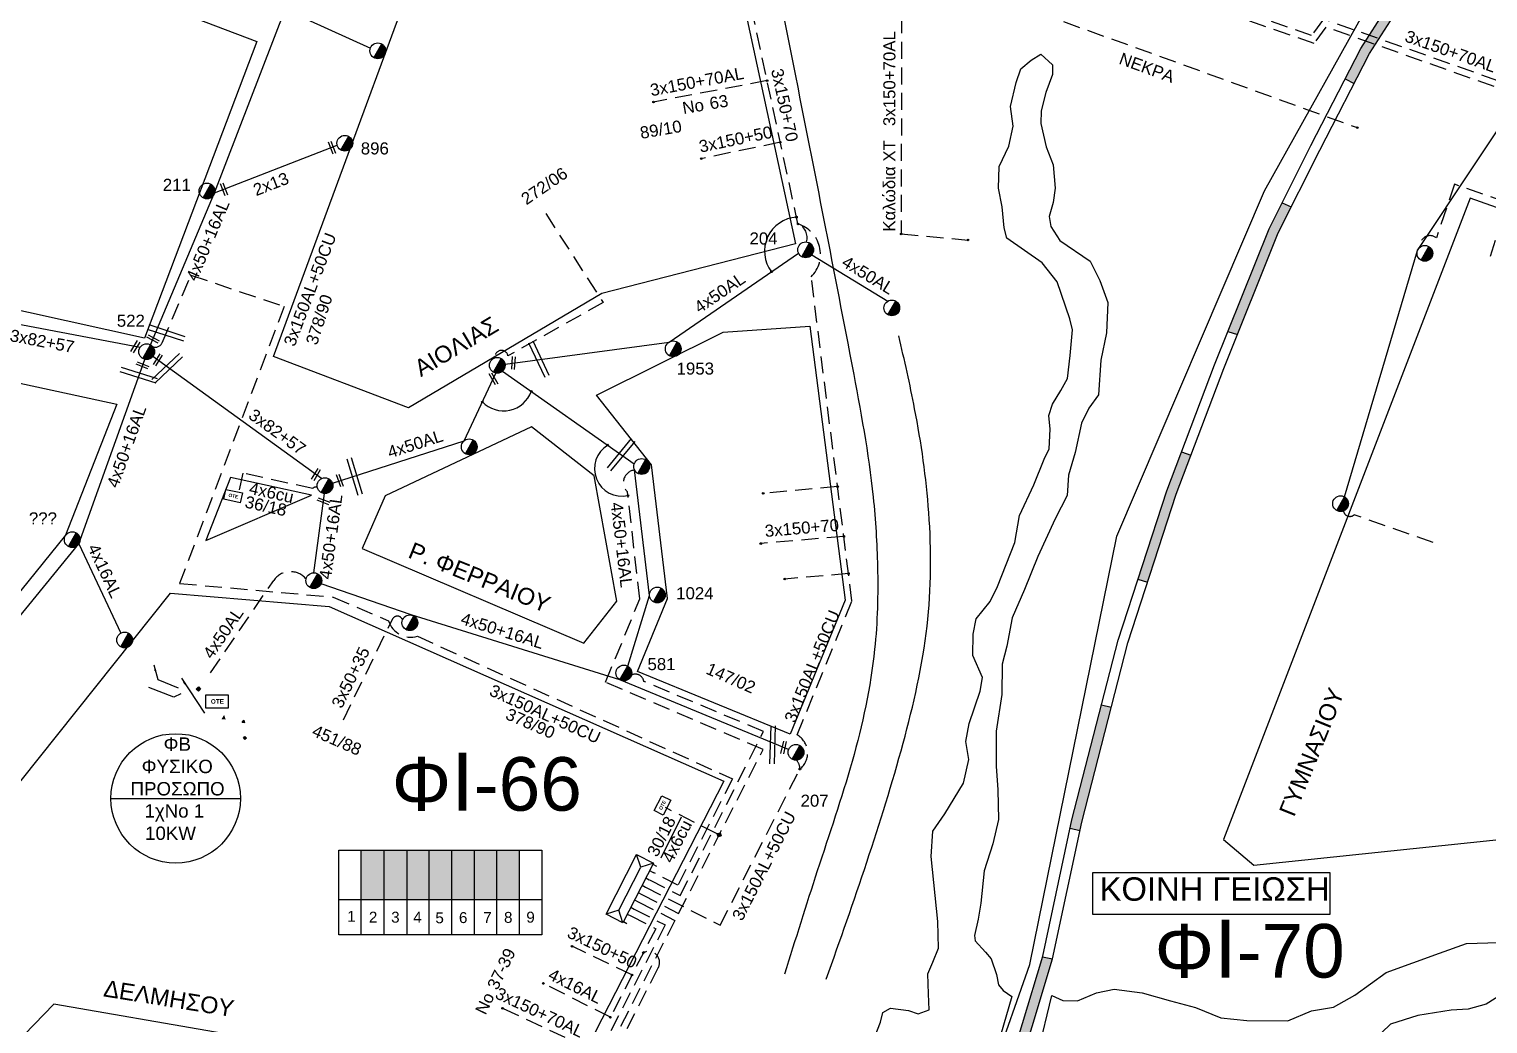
# Model space of a CAD drawing. Header units: millimetres. Extents: x 1091 to 3521, y 1177 to 2968.
# Drawn here: x 2729.1 to 2947.2, y 2260.2 to 2408.8 of the extents above; entities that cross this region are included whole.
import ezdxf
from ezdxf.enums import TextEntityAlignment as Align
from ezdxf.lldxf.tags import DXFTag

# ---------------------------------------------------------------- set-up
doc = ezdxf.new("R2010")
doc.units = ezdxf.units.MM
doc.linetypes.add('DASHED', pattern=[19.05, 12.7, -6.35])
for name, color, linetype, lineweight in [('2x13', 7, 'Continuous', 30), ('3x150+35', 7, 'DASHED', 30), ('3x150+50', 7, 'Continuous', 30), ('3x150+50 XLPE', 7, 'SYN_LINE', 30), ('3x150+70', 7, 'Continuous', 30), ('3x82+57', 7, 'DASHED', 30), ('4x16', 7, 'Continuous', 30), ('4x50+16_5', 7, 'Continuous', 30), ('Άγνωστα', 7, 'Continuous', 30), ('Γυμνά εναέρια ΧΤ (3Φ)   4x16AL', 7, 'Continuous', 30), ('Γυμνά εναέρια ΧΤ (3Φ) 4x50AL', 7, 'Continuous', 30), ('Γυμνά εναέρια ΧΤ και ΦΟΠ (3Φ)   4x50+16AL', 7, 'Continuous', 30), ('Καλωδια Χ.Τ. 3x50+35', 7, 'Continuous', 30), ('Καλώδια ΧΤ   3x150+50CU', 7, 'DASHED', 30), ('Καλώδια ΧΤ   3x150+70AL', 7, 'DASHED', 30), ('Καλώδια ΧΤ   3x150AL+50CU', 7, 'DASHED', 30), ('Συνεστραμμένα ΧΤ   3x70+54.6+25 AL', 7, 'SYN_LINE', 30), ('Υπόγεια Καλώδια Δικτύου ΧΤ   .10', 7, 'DASHED', 30), ('Υπόγεια καλώδια Παροχών ΧΤ   4x16AL', 7, 'DASHED', 30), ('Υπόγεια καλώδια Παροχών ΧΤ   4x50AL', 7, 'DASHED', 30), ('Υπόγεια καλώδια Παροχών ΧΤ   4x6', 7, 'DASHED', 30)]:
    doc.layers.add(name, color=color, linetype=linetype, lineweight=lineweight)
for name, color, linetype in [('Pillar OTE', 7, 'Continuous'), ('TEXT ΚΑΛΩΔΙΩΝ', 7, 'Continuous'), ('ΑΓΝΩΣΤΟ ΥΠΟΓΕΙΟ ΚΑΛΩΔΙΟ', 7, 'DASHED'), ('Επιγραφές - Σχήματα', 7, 'Continuous'), ('Μηχανική τομή', 7, 'Continuous'), ('Στύλος ΦΜ', 7, 'Continuous'), ('Στύλος ΦΜ @ 1', 7, 'Continuous'), ('Συνδέσεις', 7, 'Continuous'), ('Τομή', 7, 'Continuous'), ('Υποσταθμός πόλεως', 7, 'Continuous'), ('Υπόβαθρο ΔΕΗ', 7, 'Continuous'), ('ΦΥΣΙΚΟ ΑΕΡΙΟ', 7, 'NATURAL_GAS_SUPPLY')]:
    doc.layers.add(name, color=color, linetype=linetype)
doc.styles.add('arial', font='arial.ttf')
doc.styles.get("Standard").update_dxf_attribs({"font": 'arial.ttf', "height": 1.8})
tags = doc.linetypes.add('NATURAL_GAS_SUPPLY', pattern='A,12.7,-5.08,["ΦΑ",Standard,S=2.54,R=0,X=-2.54,Y=-1.27],-5.08', length=22.86).pattern_tags.tags
tags[6] = DXFTag(74, 10)
doc.linetypes.add('PRANES_1r', pattern='A,0.5,[137,SPECLINE.shx,S=1,R=180,X=0,Y=0],0.5', length=1)
doc.linetypes.add('SYN_LINE', pattern='A,0.5,-0.0001,["/\\/\\/\\/",Standard,S=0.1,R=0,X=0,Y=-0.05],-0.25', length=0.7501)
doc.dimstyles.new('ISO-25', dxfattribs={"dimtxt": 2.5, "dimasz": 2.5, "dimexe": 1.25, "dimexo": 0.625, "dimtad": 1, "dimtxsty": 'Standard', "dimcen": 2.5, "dimadec": 0, "dimazin": 0, "dimtfac": 1, "dimtmove": 0, "dimatfit": 3, "dimfxl": 1, "dimarcsym": 0})

# ---------------------------------------------------------------- blocks, each defined once
blk = doc.blocks.new('ΥΠΑΡΧΩΝ ΤΣΙΜΕΝΤΕΝΙΟΣ ΣΤΥΛΟΣ')
at = {"layer": 'Στύλος ΦΜ'}
blk.add_hatch(color=7, dxfattribs=at).paths.add_polyline_path([(-1.29, -2.28, 0.574793), (2.62, 0, 0.268822), (1.3, 2.27)])
at = {"layer": 'Στύλος ΦΜ', "color": 7}
blk.add_line((-1.29, -2.28), (1.3, 2.27), dxfattribs=at)
blk.add_circle((0, 0), 2.62, dxfattribs=at)
at = {"layer": 'Στύλος ΦΜ', "flags": 4}
for tag, p in [('ΑΡΙΘΜΟΣ', (-4.68, 8.05)), ('ΤΥΠΟΣ', (-4.91, 3.03))]:
    blk.add_attdef(tag, p, '', height=4, dxfattribs=at)
blk = doc.blocks.new('ΥΠΟΣΤΑΘΜΟΣ ΠΟΛΕΩΣ 9 ΑΝΑΧΩΡΗΣΕΩΝ')
at = {"layer": 'Υποσταθμός πόλεως', "ltscale": 40}
for p, q in [((-9.63, -2.82), (-9.63, -4)), ((-7.12, -2.82), (-7.12, -4)), ((-4.84, -2.82), (-4.84, -4)), ((-2.36, -2.82), (-2.36, -4)), ((0.09, -2.82), (0.09, -4)), ((2.55, -2.82), (2.55, -4)), ((5.02, -2.82), (5.02, -4)), ((7.48, -2.82), (7.48, -4)), ((9.61, -2.82), (9.61, -4))]:
    blk.add_line(p, q, dxfattribs=at)
blk.add_lwpolyline([(-10.02, 2.82), (10.02, 2.82), (10.02, -2.82), (-10.02, -2.82)], close=True, dxfattribs=at)
for points in [[(-7.21, 0), (-10.02, 2.82)], [(-10.02, -2.82), (-7.21, 0)], [(-7.21, 0), (7.21, 0)], [(7.21, 0), (10.02, 2.82)], [(10.02, -2.82), (7.21, 0)]]:
    blk.add_lwpolyline(points, dxfattribs=at)
at = {"layer": 'Υποσταθμός πόλεως', "linetype": 'SYN_LINE', "ltscale": 40, "flags": 1}
for tag, p in [('ΜΕΤΑΣΧΗΜΑΤΙΣΜΟΣ', (10.79, 1.71)), ('ΙΣΧΥΣ', (10.77, -1.08)), ('ΑΡΙΘΜΟΣ', (10.89, -3.8))]:
    blk.add_attdef(tag, p, '', height=1.8, dxfattribs=at)
blk = doc.blocks.new('_ΣΥΝΔΕΣΗ')
at = {"layer": 'Συνδέσεις', "linetype": 'SYN_LINE', "ltscale": 40}
blk.add_hatch(color=256, dxfattribs=at).paths.add_polyline_path([(0.5, -0.01, 1), (-0.5, -0.01, 1)])
at = {"layer": 'Συνδέσεις'}
blk.add_circle((0, -0.01), 0.5, dxfattribs=at)
blk = doc.blocks.new('ΜΗΧΑΝΙΚΗ ΤΟΜΗ')
at = {"layer": 'Μηχανική τομή', "ltscale": 40}
for p, q in [((-3.79, 1.21), (3.79, 1.21)), ((3.79, -0.34), (-3.79, -0.34))]:
    blk.add_line(p, q, dxfattribs=at)
blk = doc.blocks.new('ΤΟΜΗ')
at = {"layer": 'Τομή', "ltscale": 40}
for p, q in [((11.33, -0.65), (-11.4, -0.65)), ((11.33, -3.42), (-11.4, -3.42))]:
    blk.add_line(p, q, dxfattribs=at)
blk = doc.blocks.new('TSONTA XT1')
at = {"ltscale": 40}
h = blk.add_hatch(color=256, dxfattribs=at)
h.dxf.hatch_style = 1
h.paths.add_polyline_path([(595.96, 2487.66), (597.07, 2488.77), (595.96, 2489.87), (594.85, 2488.77)])
blk.add_lwpolyline([(594.85, 2488.77), (595.96, 2489.87), (597.07, 2488.77), (595.96, 2487.66)], close=True, dxfattribs=at)
blk = doc.blocks.new('PILLAR ΟΤΕ')
at = {"layer": 'Pillar OTE', "ltscale": 40}
blk.add_lwpolyline([(-3.31, 2.02), (3.39, 2.02), (3.39, -1.99), (-3.31, -1.99)], close=True, dxfattribs=at)
at = {"layer": 'Pillar OTE', "insert": (-1.81, 0.71), "char_height": 1.3575, "width": 109.961, "attachment_point": 1}
blk.add_mtext('{\\fArial|b1|i0|c161|p34;OTE}', dxfattribs=at)

msp = doc.modelspace()

# ---------------------------------------------------------------- hatches: boundary and pattern name
at = {"layer": 'Pillar OTE', "ltscale": 40}
h = msp.add_hatch(color=256, dxfattribs=at)
h.dxf.hatch_style = 1
h.paths.add_polyline_path([(2758.53, 2305.67), (2758.28, 2306.37), (2757.9, 2305.73)])
h = msp.add_hatch(color=256, dxfattribs=at)
h.dxf.hatch_style = 1
h.paths.add_polyline_path([(2761.34, 2305.19), (2761.21, 2305.59), (2760.99, 2305.23)])
at = {"layer": 'Καλώδια ΧΤ   3x150AL+50CU', "linetype": 'DASHED', "lineweight": -3, "ltscale": 0.2}
h = msp.add_hatch(color=5, dxfattribs=at)
h.dxf.hatch_style = 1
h.paths.add_polyline_path([(2782.2, 2286.17), (2778.76, 2286.17), (2778.76, 2278.81), (2782.2, 2278.8)])
h = msp.add_hatch(color=6, dxfattribs=at)
h.dxf.hatch_style = 1
h.paths.add_polyline_path([(2782.2, 2278.8), (2785.64, 2278.8), (2785.64, 2286.17), (2782.2, 2286.17)])
h = msp.add_hatch(color=151, dxfattribs=at)
h.dxf.hatch_style = 1
h.paths.add_polyline_path([(2788.94, 2286.17), (2785.64, 2286.17), (2785.64, 2278.8), (2788.94, 2278.8)])
h = msp.add_hatch(color=27, dxfattribs=at)
h.dxf.hatch_style = 1
h.paths.add_polyline_path([(2788.94, 2278.8), (2792.33, 2278.79), (2792.33, 2286.17), (2788.94, 2286.17)])
h = msp.add_hatch(color=133, dxfattribs=at)
h.dxf.hatch_style = 1
h.paths.add_polyline_path([(2792.33, 2278.79), (2795.72, 2278.79), (2795.72, 2286.17), (2792.33, 2286.17)])
h = msp.add_hatch(color=1, dxfattribs=at)
h.dxf.hatch_style = 1
h.paths.add_polyline_path([(2799.06, 2278.79), (2799.06, 2286.17), (2795.72, 2286.17), (2795.72, 2278.79)])
h = msp.add_hatch(color=30, dxfattribs=at)
h.dxf.hatch_style = 1
h.paths.add_polyline_path([(2802.45, 2286.17), (2799.06, 2286.17), (2799.06, 2278.79), (2802.45, 2278.78)])
at = {"layer": 'Υπόβαθρο ΔΕΗ', "linetype": 'Continuous', "lineweight": -3, "ltscale": 0.1}
h = msp.add_hatch(color=256, dxfattribs=at)
h.dxf.hatch_style = 1
h.paths.add_polyline_path([(2890.88, 2307.54), (2889.41, 2307.87), (2885, 2290.67), (2884.74, 2289.44), (2886.2, 2289.08), (2886.46, 2290.32)])
h.paths.add_polyline_path([(2900.59, 2339.36), (2902.77, 2345.14), (2901.36, 2345.65), (2899.17, 2339.86), (2894.85, 2326.62), (2896.28, 2326.18)])
h.paths.add_polyline_path([(2915.82, 2378.37), (2917.78, 2382.26), (2916.41, 2382.87), (2914.45, 2378.99), (2908.3, 2363.66), (2909.72, 2363.17)])
h.paths.add_polyline_path([(2937.11, 2417.07), (2937.18, 2417.16), (2935.97, 2418.04), (2935.87, 2417.91), (2928.16, 2405.91), (2925.83, 2401.39), (2927.16, 2400.7), (2929.46, 2405.16)])
h.paths.add_polyline_path([(2962.95, 2445.93), (2964.2, 2447.06), (2963.15, 2448.13), (2961.91, 2447.01), (2948.73, 2433.82), (2949.82, 2432.79)])
h.paths.add_polyline_path([(2991.49, 2469.37), (2995.49, 2472.13), (2994.58, 2473.32), (2990.62, 2470.59), (2978.18, 2461.49), (2978.95, 2460.2)])
h.paths.add_polyline_path([(3032.13, 2490.46), (3031.59, 2491.85), (3015.25, 2484.77), (3012.41, 2483.29), (3013.16, 2481.99), (3015.9, 2483.41)])
h.paths.add_polyline_path([(3070.52, 2503.64), (3070.01, 2505.05), (3052.02, 2499.19), (3051.09, 2498.87), (3051.63, 2497.47), (3052.49, 2497.76)])
h = msp.add_hatch(color=256, dxfattribs=at)
h.dxf.hatch_style = 1
h.paths.add_polyline_path([(2816.8, 2124.62), (2815.51, 2125.39), (2804.74, 2107.63), (2804.67, 2107.51), (2805.9, 2106.66), (2806.02, 2106.84)])
h.paths.add_polyline_path([(2835.28, 2159.24), (2833.84, 2159.71), (2825.06, 2142.06), (2825.02, 2141.98), (2826.38, 2141.35), (2826.39, 2141.36)])
h.paths.add_polyline_path([(2852.69, 2194.4), (2853.12, 2195.26), (2851.75, 2195.89), (2851.35, 2195.06), (2842.85, 2178.01), (2842.68, 2177.66), (2844.04, 2177.03), (2844.2, 2177.35)])
h.paths.add_polyline_path([(2869.07, 2232.06), (2867.6, 2232.4), (2863.02, 2219.92), (2860.21, 2213.37), (2861.55, 2212.69), (2864.41, 2219.36)])
h.paths.add_polyline_path([(2882.1, 2269.93), (2882.1, 2269.93), (2880.62, 2270.23), (2874.6, 2250.23), (2876.03, 2249.78)])

# ---------------------------------------------------------------- linework, layer by layer
at = {"lineweight": -3, "ltscale": 0.2}
msp.add_line((2741.38, 2293.89), (2760.71, 2293.89), dxfattribs=at)
msp.add_circle((2751.04, 2293.89), 9.67, dxfattribs=at)
at = {"layer": '2x13', "color": 30, "lineweight": -3, "ltscale": 0.1}
msp.add_lwpolyline([(2756.87, 2384.34), (2775.19, 2391.45)], dxfattribs=at)
at = {"layer": '3x150+35', "color": 206, "lineweight": -3, "ltscale": 0.2}
msp.add_lwpolyline([(2947.57, 2374.87), (2950.02, 2382.89), (2942.17, 2385.65), (2939.47, 2377.62, 0.683676), (2937.06, 2376.28, -8.636527)], format="xyb", dxfattribs=at)
at = {"layer": '3x150+50', "color": 27, "linetype": 'DASHED', "lineweight": -3, "ltscale": 0.2}
msp.add_lwpolyline([(2841.42, 2391.91), (2829.6, 2389.45)], dxfattribs=at)
at = {"layer": '3x150+50', "color": 5, "linetype": 'DASHED', "lineweight": -3, "ltscale": 0.2}
msp.add_lwpolyline([(2806.36, 2381.25), (2814.93, 2367.96), (2800.71, 2360, 0.978285), (2798.77, 2359.7, -7.723169)], format="xyb", dxfattribs=at)
at = {"layer": '3x150+50', "color": 6, "linetype": 'DASHED', "lineweight": -3, "ltscale": 0.2}
msp.add_lwpolyline([(2819.24, 2267.51), (2810.28, 2271.81)], dxfattribs=at)
at = {"layer": '3x150+50 XLPE', "color": 5, "linetype": 'DASHED', "lineweight": -3, "ltscale": 0.2}
msp.add_lwpolyline([(2820.71, 2279.55), (2826.22, 2276.72), (2838.85, 2301.19), (2815.29, 2311.23), (2820.42, 2323.7), (2818.57, 2339.67, -0.640263), (2819.63, 2342.95)], format="xyb", dxfattribs=at)
at = {"layer": '3x150+70', "color": 27, "linetype": 'DASHED', "lineweight": -3, "ltscale": 0.2}
for points in [[(2844.05, 2379.7), (2835.51, 2419.34)], [(2850.9, 2333.02), (2838.5, 2331.97)]]:
    msp.add_lwpolyline(points, dxfattribs=at)
at = {"layer": '3x150+70', "color": 206, "linetype": 'DASHED', "lineweight": -3, "ltscale": 0.2}
msp.add_lwpolyline([(2939.01, 2332.1), (2927.2, 2336.26, -0.572217), (2925.58, 2336.81, -6.288294)], format="xyb", dxfattribs=at)
at = {"layer": '3x150+70', "color": 27, "linetype": 'DASHED', "lineweight": -3, "ltscale": 0.2}
msp.add_arc((2843.21, 2377.66), 2.21, 342.9571, 67.6023, dxfattribs=at)
at = {"layer": '3x82+57', "color": 27, "linetype": 'Continuous', "lineweight": -3, "ltscale": 0.2}
msp.add_lwpolyline([(2745.72, 2361.26), (2714.21, 2367.22), (2693.81, 2371.63), (2676.52, 2376.4)], dxfattribs=at)
at = {"layer": '3x82+57', "color": 133, "linetype": 'Continuous', "lineweight": -3, "ltscale": 0.2}
msp.add_lwpolyline([(2772.85, 2341.67), (2747.63, 2359.88)], dxfattribs=at)
at = {"layer": '4x16', "color": 133, "linetype": 'DASHED', "lineweight": -3, "ltscale": 0.2}
msp.add_lwpolyline([(2859.48, 2378.21), (2869.47, 2377.3)], dxfattribs=at)
at = {"layer": '4x50+16_5', "color": 30, "lineweight": -3, "ltscale": 0.1}
msp.add_lwpolyline([(2667.74, 2447.07), (2683.35, 2443.39), (2706.97, 2434.4), (2724.15, 2427.63), (2742.91, 2419.67), (2767.43, 2411.75), (2780.14, 2405.95)], dxfattribs=at)
at = {"layer": 'Pillar OTE', "ltscale": 40}
msp.add_lwpolyline([(2760.99, 2305.23), (2761.21, 2305.59), (2761.34, 2305.19), (2760.99, 2305.23)], dxfattribs=at)
at = {"layer": 'Pillar OTE', "lineweight": -3, "ltscale": 40}
for points in [[(2775.44, 2273.53), (2775.44, 2286.17), (2805.77, 2286.17), (2805.77, 2273.5), (2775.44, 2273.53)], [(2778.76, 2273.53), (2778.76, 2286.17)], [(2782.2, 2273.52), (2782.2, 2286.17)], [(2785.64, 2273.52), (2785.64, 2286.17)], [(2788.94, 2273.52), (2788.94, 2286.17)], [(2792.33, 2273.51), (2792.33, 2286.17)], [(2795.72, 2273.51), (2795.72, 2286.17)], [(2799.06, 2273.51), (2799.06, 2286.17)], [(2802.45, 2273.5), (2802.45, 2286.17)], [(2775.44, 2278.81), (2805.77, 2278.78)]]:
    msp.add_lwpolyline(points, dxfattribs=at)
at = {"layer": 'ΑΓΝΩΣΤΟ ΥΠΟΓΕΙΟ ΚΑΛΩΔΙΟ', "color": 27, "lineweight": -3, "ltscale": 0.2}
for points in [[(2849.97, 2340.48), (2838.86, 2339.45)], [(2851.6, 2327.48), (2842.06, 2326.66)]]:
    msp.add_lwpolyline(points, dxfattribs=at)
at = {"layer": 'ΑΓΝΩΣΤΟ ΥΠΟΓΕΙΟ ΚΑΛΩΔΙΟ', "color": 133, "lineweight": -3, "ltscale": 0.2}
msp.add_lwpolyline([(2821.84, 2281.74), (2826.45, 2279.37), (2838.9, 2303.89), (2821.01, 2311.37, 0.523401), (2819.16, 2312.3)], format="xyb", dxfattribs=at)
at = {"layer": 'ΑΓΝΩΣΤΟ ΥΠΟΓΕΙΟ ΚΑΛΩΔΙΟ', "color": 6, "lineweight": -3, "ltscale": 0.2}
for points in [[(2819.07, 2276.34), (2822.79, 2274.43), (2816.01, 2261.21)], [(2823.12, 2268.51), (2814.58, 2251.86)]]:
    msp.add_lwpolyline(points, dxfattribs=at)
msp.add_lwpolyline([(2820.94, 2270.83, -0.77404), (2823.12, 2268.51, -27.312035)], format="xyb", dxfattribs=at)
at = {"layer": 'Γυμνά εναέρια ΧΤ (3Φ)   4x16AL', "color": 5, "lineweight": -3, "ltscale": 0.1}
msp.add_lwpolyline([(2736.59, 2331.91), (2742.83, 2318.56)], dxfattribs=at)
at = {"layer": 'Γυμνά εναέρια ΧΤ (3Φ) 4x50AL', "color": 27, "lineweight": -3, "ltscale": 0.1}
for points in [[(2800.27, 2358.74), (2824.79, 2362.05), (2844.14, 2375.34)], [(2846.13, 2375.1), (2857.46, 2368.17)]]:
    msp.add_lwpolyline(points, dxfattribs=at)
at = {"layer": 'Γυμνά εναέρια ΧΤ (3Φ) 4x50AL', "color": 5, "lineweight": -3, "ltscale": 0.1}
for points in [[(2774.49, 2340.96), (2794.17, 2347.32), (2798.9, 2357.42)], [(2799.91, 2357.72), (2819.58, 2343.88)]]:
    msp.add_lwpolyline(points, dxfattribs=at)
at = {"layer": 'Γυμνά εναέρια ΧΤ και ΦΟΠ (3Φ)   4x50+16AL', "color": 30, "lineweight": -3, "ltscale": 0.1}
msp.add_lwpolyline([(2747.29, 2361.64), (2756.87, 2384.34), (2767.43, 2411.75)], dxfattribs=at)
at = {"layer": 'Γυμνά εναέρια ΧΤ και ΦΟΠ (3Φ)   4x50+16AL', "color": 5, "lineweight": -3, "ltscale": 0.1}
msp.add_lwpolyline([(2710.08, 2300.29), (2721.14, 2313.05), (2736.59, 2331.91), (2746.42, 2359.47)], dxfattribs=at)
at = {"layer": 'Γυμνά εναέρια ΧΤ και ΦΟΠ (3Φ)   4x50+16AL', "color": 133, "lineweight": -3, "ltscale": 0.1}
for points in [[(2818.61, 2313.65), (2821.86, 2324.21), (2819.63, 2342.95)], [(2771.68, 2327.59), (2773.3, 2339.43)], [(2842.66, 2301.2), (2817.45, 2311.6), (2786.23, 2321.29), (2772.78, 2325.95)]]:
    msp.add_lwpolyline(points, dxfattribs=at)
at = {"layer": 'Επιγραφές - Σχήματα', "color": 173, "lineweight": -3}
msp.add_lwpolyline([(2888.06, 2276.6), (2923.57, 2276.6), (2923.57, 2282.78), (2888.06, 2282.78)], close=True, dxfattribs=at)
at = {"layer": 'Καλωδια Χ.Τ. 3x50+35', "color": 133, "linetype": 'DASHED', "lineweight": -3, "ltscale": 0.2}
msp.add_lwpolyline([(2776.11, 2305.62), (2783.44, 2320.66, -0.610394), (2784.89, 2320.69, -0.925896)], format="xyb", dxfattribs=at)
at = {"layer": 'Καλώδια ΧΤ   3x150+50CU', "color": 1, "lineweight": -3, "ltscale": 0.2}
msp.add_lwpolyline([(2820.15, 2278.46), (2825.66, 2275.64), (2805.83, 2237), (2809.2, 2235.61), (2801.13, 2219.52), (2777.46, 2209.09, -0.880215), (2776.35, 2207.44)], format="xyb", dxfattribs=at)
at = {"layer": 'Καλώδια ΧΤ   3x150+70AL', "color": 133, "lineweight": -3, "ltscale": 0.2}
for points in [[(2956.72, 2399.73, -0.402843), (2952.24, 2399.83), (2922.59, 2410.31), (2920.82, 2407.86), (2899.99, 2415.06, 0.727101), (2894.61, 2416.92), (2858.61, 2429.4)], [(2954.45, 2398.88, -0.504318), (2951.7, 2398.96), (2922.96, 2409.12), (2921.19, 2406.68), (2899.75, 2414.09, -0.532849), (2894.19, 2416.01), (2860.53, 2427.59)]]:
    msp.add_lwpolyline(points, format="xyb", dxfattribs=at)
msp.add_lwpolyline([(2860.53, 2427.59), (2859.54, 2422.15), (2859.48, 2378.21)], dxfattribs=at)
at = {"layer": 'Καλώδια ΧΤ   3x150+70AL', "color": 27, "lineweight": -3, "ltscale": 0.2}
msp.add_lwpolyline([(2839.44, 2401.11), (2822.46, 2397.91)], dxfattribs=at)
at = {"layer": 'Καλώδια ΧΤ   3x150+70AL', "color": 6, "lineweight": -3, "ltscale": 0.2}
msp.add_lwpolyline([(2816.15, 2254.92), (2799.9, 2262.54)], dxfattribs=at)
at = {"layer": 'Καλώδια ΧΤ   3x150AL+50CU', "color": 27, "lineweight": -3, "ltscale": 0.2}
msp.add_lwpolyline([(2821.27, 2280.64), (2832.41, 2274.93), (2844.33, 2298.27, 0.534908), (2843.91, 2303.37), (2852.11, 2323.38), (2846.03, 2371.81, 0.567045), (2844.05, 2379.7)], format="xyb", dxfattribs=at)
at = {"layer": 'Καλώδια ΧΤ   3x150AL+50CU', "color": 30, "lineweight": -3, "ltscale": 0.2}
msp.add_lwpolyline([(2747.62, 2361.36, 0.397846), (2749.03, 2361.97), (2753.32, 2372.05), (2767.26, 2367.38), (2751.64, 2326), (2774.6, 2323.96), (2782.86, 2320.4, 0.404885), (2787.17, 2318.12), (2834.27, 2296.81), (2826.12, 2280.92), (2822.4, 2282.84)], format="xyb", dxfattribs=at)
at = {"layer": 'Καλώδια ΧΤ   3x150AL+50CU', "color": 151, "lineweight": -3, "ltscale": 0.2}
msp.add_lwpolyline([(2819.59, 2277.35), (2824.2, 2274.99), (2804.9, 2237.38), (2778.25, 2248.32), (2772.42, 2249.3)], dxfattribs=at)
at = {"layer": 'Καλώδια ΧΤ   3x150AL+50CU', "color": 27, "lineweight": -3, "ltscale": 0.2}
msp.add_arc((2842.74, 2298.41), 1.59, 354.848, 48.2572, dxfattribs=at)
at = {"layer": 'Συνεστραμμένα ΧΤ   3x70+54.6+25 AL', "color": 206, "lineweight": -3, "ltscale": 15}
msp.add_lwpolyline([(2925.73, 2338.93), (2936.64, 2375.72), (2953.57, 2401.19)], dxfattribs=at)
at = {"layer": 'Υπόβαθρο ΔΕΗ', "lineweight": -3, "ltscale": 0.1}
for points in [[(2653.57, 2383.15), (2673.77, 2440.87), (2763.16, 2406.95), (2746.38, 2362.63)], [(2692.45, 2300.57), (2722.5, 2345.71), (2725.45, 2356.44), (2742.25, 2352.77), (2734.56, 2333.21), (2708.04, 2300.4)], [(2755.56, 2332.44), (2771.33, 2339.19), (2759.25, 2341.84)]]:
    msp.add_lwpolyline(points, close=True, dxfattribs=at)
for points in [[(2785.83, 2352.25), (2765.68, 2359.91), (2795.69, 2441.3), (2832.62, 2428), (2843.67, 2376.72), (2814.72, 2369.31), (2785.83, 2352.25)], [(3011.28, 2359.91), (2944.5, 2383.55), (2907.66, 2287.73), (2912.18, 2283.93)], [(2842.9, 2303.51), (2820.07, 2312.83), (2824.54, 2323.76), (2822.16, 2343.7), (2813.93, 2354.15), (2832.87, 2363.52), (2845.83, 2364.45), (2851.09, 2323.52), (2842.9, 2303.51)], [(2912.18, 2283.93), (2988.87, 2291.95), (3011.28, 2359.91)], [(2812.07, 2317.07), (2816.97, 2323.35), (2813.59, 2342.07), (2804.21, 2349.41), (2782.37, 2339.09), (2778.93, 2331.23), (2812.07, 2317.07)], [(2806.65, 2245.16), (2781.15, 2254.79), (2732.83, 2263.16), (2709.19, 2238.76), (2694.21, 2254.33), (2750.26, 2324.55), (2773.98, 2322.54), (2832.98, 2296.48), (2806.65, 2245.16)]]:
    msp.add_lwpolyline(points, dxfattribs=at)
at = {"layer": 'Υπόβαθρο ΔΕΗ', "linetype": 'Continuous', "lineweight": -3, "ltscale": 0.1}
for points in [[(2874.59, 2250.21), (2880.64, 2270.3), (2885, 2290.67), (2891.89, 2317.54), (2899.17, 2339.86), (2906.29, 2358.65), (2914.45, 2378.99), (2920.71, 2391.42), (2928.16, 2405.91), (2935.87, 2417.91), (2942.16, 2426.61), (2948.53, 2433.62)], [(2876.01, 2249.72), (2882.1, 2269.93), (2886.46, 2290.32), (2893.33, 2317.12), (2900.59, 2339.36), (2907.68, 2358.11), (2915.82, 2378.37), (2922.04, 2390.74), (2929.46, 2405.16), (2937.11, 2417.07), (2943.33, 2425.66), (2949.62, 2432.59)], [(2925.83, 2401.39), (2927.16, 2400.7)], [(2916.41, 2382.87), (2917.78, 2382.26)], [(2908.3, 2363.66), (2909.72, 2363.17)], [(2901.36, 2345.65), (2902.77, 2345.14)], [(2894.85, 2326.62), (2896.28, 2326.18)], [(2889.41, 2307.87), (2890.88, 2307.54)], [(2884.74, 2289.44), (2886.2, 2289.08)], [(2880.62, 2270.23), (2882.1, 2269.93)]]:
    msp.add_lwpolyline(points, dxfattribs=at)
at = {"layer": 'Υπόβαθρο ΔΕΗ', "linetype": 'PRANES_1r', "lineweight": -3, "ltscale": 0.5}
for points in [[(2855.47, 2258.19), (2856.4, 2260.47), (2856.72, 2261.92), (2857.86, 2262.54), (2860.55, 2262.23), (2862.01, 2261.71), (2863.67, 2262.33), (2863.56, 2264.72), (2863.47, 2267.66), (2864.2, 2269.41), (2865.07, 2271.52), (2864.93, 2275.52), (2863.98, 2285.19), (2864.2, 2289.02), (2866.02, 2291.57), (2868.79, 2296.15), (2869.59, 2299.71), (2869.15, 2302.4), (2869.66, 2305.09), (2871.26, 2309.89), (2871.63, 2311.93), (2870.17, 2315.23), (2870.24, 2318.43), (2870.68, 2320.69), (2872.79, 2323.31), (2873.88, 2325.56), (2876.44, 2332.13), (2877.17, 2336.16), (2879.28, 2340.74), (2880.84, 2344.58), (2881.57, 2346.13), (2881.75, 2349.06), (2881.54, 2351.11), (2882.1, 2352.79), (2883.34, 2354.82), (2884.35, 2356.61), (2884.75, 2360.04), (2885.09, 2363.89), (2884.7, 2365.51), (2882.79, 2371.07), (2880.54, 2373.88), (2875.26, 2377.59), (2874.86, 2379.1), (2874.57, 2382.28), (2874.01, 2385.03), (2874.12, 2388.29), (2875.58, 2391.32), (2876.2, 2394.3), (2875.81, 2397.27), (2876.65, 2400.84), (2877.38, 2402.86), (2878.9, 2404.16), (2880.35, 2405.07), (2882.08, 2403.49), (2882.08, 2402.02), (2881.08, 2399.34), (2880.4, 2396.61), (2880.35, 2394.72), (2881.14, 2391.2), (2882.19, 2388.52), (2882.51, 2385.03), (2882.19, 2382.93), (2881.61, 2380.82), (2881.82, 2379.3), (2883.19, 2377.25), (2887.71, 2374.16), (2889.16, 2371.25), (2890.35, 2367.95), (2890.16, 2363.45), (2889.3, 2359.36), (2888.97, 2354.17), (2887.51, 2352.19), (2886.45, 2349.94), (2885.46, 2345.58), (2884.46, 2342.17), (2884.27, 2339.13), (2882.48, 2335.63), (2879.9, 2330.01), (2877.91, 2325.12), (2876.05, 2320.86), (2875.26, 2316.63), (2874.59, 2313.92), (2874.51, 2309.39), (2873.68, 2303.95), (2873.68, 2298.72), (2873.93, 2295.17), (2874.01, 2290.73), (2873.18, 2287.1), (2871.86, 2283.07), (2871.4, 2278.26), (2871, 2275.83), (2870.42, 2273.4), (2870.54, 2272.59), (2872.1, 2270.92), (2872.91, 2269.94), (2873.72, 2267.57), (2874.01, 2266.06), (2874.7, 2265.2), (2875.99, 2264.32), (2874.31, 2258.49)], [(2882.01, 2264.46), (2883.62, 2263.7), (2885.81, 2263.67), (2888.65, 2264.82), (2891.32, 2265.39), (2895.49, 2264.83), (2899.74, 2263.65), (2903.46, 2262.63), (2907.25, 2261.11), (2911.16, 2260.69), (2917.27, 2260.66), (2920.81, 2262.14), (2924.1, 2262.71), (2927.3, 2264.52), (2931.98, 2267.86), (2939.93, 2270.78), (2943.96, 2272.22), (2948.77, 2272.34)], [(2949.6, 2264.84), (2946.91, 2263.17), (2944.2, 2262.39), (2941.69, 2262.25), (2936.68, 2261.45), (2932.63, 2260.15), (2927.6, 2255.35), (2919.82, 2253.37), (2912.04, 2251.7), (2908.1, 2251.84), (2902.61, 2252.22), (2900.32, 2251.08), (2896.97, 2251.61), (2893.69, 2253.52), (2891.02, 2255.5), (2888.05, 2256.72), (2885.07, 2255.65), (2881.56, 2255.58), (2879.96, 2255.96), (2882.01, 2264.46)]]:
    msp.add_lwpolyline(points, dxfattribs=at)
at = {"layer": 'Υπόβαθρο ΔΕΗ', "lineweight": -3}
for centre, radius, start, end in [((2844.15, 2375.64), 5.09, 93.5943, 217.2007), ((2800.05, 2356.19), 4.41, 224.1569, 340.2789), ((2817.76, 2343.15), 4.12, 121.3976, 282.2995)]:
    msp.add_arc(centre, radius, start, end, dxfattribs=at)
at = {"layer": 'Υπόβαθρο ΔΕΗ', "lineweight": -3, "ltscale": 0.1}
for points in [[(2841.25, 2413.99), (2852.15, 2358.44), (2855.29, 2338.9), (2855.94, 2328.5), (2855.51, 2316.16), (2852.14, 2299.42), (2846.94, 2283.07), (2842.05, 2267.63)], [(2848.28, 2266.88), (2859.76, 2302.12), (2863.35, 2319.63), (2863.61, 2336.58), (2861.49, 2352.11), (2859.13, 2362.99)]]:
    msp.add_spline(points, degree=3, dxfattribs=at)
at = {"layer": 'Υπόγεια Καλώδια Δικτύου ΧΤ   .10', "color": 133, "lineweight": -3, "ltscale": 0.2}
msp.add_lwpolyline([(2859.53, 2413.34, -0.30673), (2865.81, 2416.4), (2927.65, 2394.09)], format="xyb", dxfattribs=at)
at = {"layer": 'Υπόγεια καλώδια Παροχών ΧΤ   4x16AL', "color": 6, "lineweight": -3, "ltscale": 0.2}
msp.add_lwpolyline([(2816.01, 2261.21), (2806, 2266.25)], dxfattribs=at)
at = {"layer": 'Υπόγεια καλώδια Παροχών ΧΤ   4x50AL', "color": 133, "lineweight": -3, "ltscale": 0.2}
msp.add_lwpolyline([(2756.24, 2312.66), (2765.7, 2326.45, -0.498763), (2770.54, 2326.66, -0.049244)], format="xyb", dxfattribs=at)
at = {"layer": 'Υπόγεια καλώδια Παροχών ΧΤ   4x6', "color": 133, "linetype": 'DASHED', "lineweight": -3, "ltscale": 0.2}
msp.add_lwpolyline([(2772.21, 2340.4, 0.244237), (2771.52, 2340.19), (2761.07, 2342.47), (2760.43, 2339.56)], format="xyb", dxfattribs=at)
at = {"layer": 'Υπόγεια καλώδια Παροχών ΧΤ   4x6', "color": 5, "linetype": 'DASHED', "lineweight": -3, "ltscale": 0.2}
msp.add_lwpolyline([(2832.56, 2288.27), (2831.96, 2288.58), (2824.25, 2292.51)], dxfattribs=at)
at = {"layer": 'ΦΥΣΙΚΟ ΑΕΡΙΟ', "color": 85, "linetype": 'NATURAL_GAS_SUPPLY', "lineweight": -3}
msp.add_lwpolyline([(2803.29, 1954.03), (2739.55, 2041.15), (2747.6, 2049.21), (2759.6, 2063.04), (2774.23, 2079.43), (2782.45, 2088.57), (2818.42, 2149.23), (2838.72, 2184.32), (2862.74, 2243.8), (2873.26, 2253.63), (2878.69, 2269.09), (2891.7, 2333.07), (2913.78, 2384.67), (2936.71, 2425.71), (2975.11, 2462.98), (3019.65, 2499.41), (3035.99, 2525.66)], dxfattribs=at)

# ---------------------------------------------------------------- block references
at = {"layer": 'Pillar OTE', "xscale": 0.375, "yscale": 0.375, "zscale": 0.375}
for p, rotation in [((2759.62, 2339.06), 348), ((2823.79, 2292.82), 63)]:
    msp.add_blockref('PILLAR ΟΤΕ', p, dxfattribs=dict(at, rotation=rotation))
at = {"layer": 'Pillar OTE', "xscale": 0.5, "yscale": 0.5, "zscale": 0.5}
msp.add_blockref('PILLAR ΟΤΕ', (2757.21, 2308.36), dxfattribs=at)
at = {"layer": 'Μηχανική τομή', "lineweight": -3, "xscale": 0.2499999999999679, "yscale": 0.2499999999999679, "zscale": 0.2499999999999679}
for p, rotation in [((2774.52, 2391.14), 111.5250350059536), ((2758.37, 2384.92), 111.5250350059536), ((2744.93, 2361.42), 238.3591332110774), ((2747.72, 2362.63), 152.0140779893929), ((2746.13, 2358.67), 158.2333439183017), ((2748.28, 2359.46), 238.3591332110774), ((2801.41, 2358.94), 266.4099600394348), ((2798.63, 2356.62), 119.6315223031161), ((2771.91, 2342.32), 238.3591332110774), ((2775.48, 2341.34), 289.1605916461133), ((2773.18, 2338.38), 159.3579199635532), ((2841.79, 2301.52), 256.8536702449791)]:
    msp.add_blockref('ΜΗΧΑΝΙΚΗ ΤΟΜΗ', p, dxfattribs=dict(at, rotation=rotation))
at = {"layer": 'Στύλος ΦΜ @ 1', "lineweight": -3, "ltscale": 40, "xscale": 0.4499999999998181, "yscale": 0.4499999999998181, "zscale": 0.4499999999998181}
for p in [(2781.25, 2405.57), (2937.75, 2375.32), (2858.07, 2367.16), (2799.11, 2358.58), (2794.92, 2346.41), (2820.69, 2343.47), (2773.36, 2340.61), (2925.15, 2337.91), (2771.7, 2326.42), (2786.05, 2320.13), (2743.42, 2317.55)]:
    msp.add_blockref('ΥΠΑΡΧΩΝ ΤΣΙΜΕΝΤΕΝΙΟΣ ΣΤΥΛΟΣ', p, dxfattribs=at)
at = {"layer": 'Στύλος ΦΜ @ 1', "lineweight": -3, "ltscale": 40}
ref = msp.add_blockref('ΥΠΑΡΧΩΝ ΤΣΙΜΕΝΤΕΝΙΟΣ ΣΤΥΛΟΣ', (2776.32, 2391.76), dxfattribs=dict(at, xscale=0.4499999999998181, yscale=0.4499999999998181, zscale=0.4499999999998181))
ref.add_attrib('ΤΥΠΟΣ', '896', (2778.71, 2390.09), dxfattribs={"layer": 'Στύλος ΦΜ', "height": 1.8, "flags": 4})
ref = msp.add_blockref('ΥΠΑΡΧΩΝ ΤΣΙΜΕΝΤΕΝΙΟΣ ΣΤΥΛΟΣ', (2755.73, 2384.62), dxfattribs=dict(at, xscale=0.4499999999998181, yscale=0.4499999999998181, zscale=0.4499999999998181))
ref.add_attrib('ΑΡΙΘΜΟΣ', '211', (2749.12, 2384.65), dxfattribs={"layer": 'Στύλος ΦΜ', "height": 1.8, "flags": 4})
ref = msp.add_blockref('ΥΠΑΡΧΩΝ ΤΣΙΜΕΝΤΕΝΙΟΣ ΣΤΥΛΟΣ', (2845.21, 2375.84), dxfattribs=dict(at, xscale=0.4499999999998181, yscale=0.4499999999998181, zscale=0.4499999999998181))
ref.add_attrib('ΑΡΙΘΜΟΣ', '204', (2836.81, 2376.64), dxfattribs={"layer": 'Στύλος ΦΜ', "height": 1.8, "flags": 4})
ref = msp.add_blockref('ΥΠΑΡΧΩΝ ΤΣΙΜΕΝΤΕΝΙΟΣ ΣΤΥΛΟΣ', (2746.71, 2360.62), dxfattribs=dict(at, xscale=0.4499999999998181, yscale=0.4499999999998181, zscale=0.4499999999998181))
ref.add_attrib('ΑΡΙΘΜΟΣ', '522', (2742.25, 2364.35), dxfattribs={"layer": 'Στύλος ΦΜ', "height": 1.8, "flags": 4})
ref = msp.add_blockref('ΥΠΑΡΧΩΝ ΤΣΙΜΕΝΤΕΝΙΟΣ ΣΤΥΛΟΣ', (2825.41, 2361.05), dxfattribs=dict(at, xscale=0.4499999999998181, yscale=0.4499999999998181, zscale=0.4499999999998181))
ref.add_attrib('ΑΡΙΘΜΟΣ', '1953', (2825.91, 2357.2), dxfattribs={"layer": 'Στύλος ΦΜ', "height": 1.8, "flags": 4})
ref = msp.add_blockref('ΥΠΑΡΧΩΝ ΤΣΙΜΕΝΤΕΝΙΟΣ ΣΤΥΛΟΣ', (2735.59, 2332.54), dxfattribs=dict(at, xscale=0.4499999999998181, yscale=0.4499999999998181, zscale=0.4499999999998181))
ref.add_attrib('ΑΡΙΘΜΟΣ', '???', (2729.11, 2334.82), dxfattribs={"layer": 'Στύλος ΦΜ', "height": 1.8, "flags": 4})
ref = msp.add_blockref('ΥΠΑΡΧΩΝ ΤΣΙΜΕΝΤΕΝΙΟΣ ΣΤΥΛΟΣ', (2823.04, 2324.27), dxfattribs=dict(at, xscale=0.4499999999998181, yscale=0.4499999999998181, zscale=0.4499999999998181))
ref.add_attrib('ΑΡΙΘΜΟΣ', '1024', (2825.85, 2323.64), dxfattribs={"layer": 'Στύλος ΦΜ', "height": 1.8, "flags": 4})
ref = msp.add_blockref('ΥΠΑΡΧΩΝ ΤΣΙΜΕΝΤΕΝΙΟΣ ΣΤΥΛΟΣ', (2818.03, 2312.63), dxfattribs=dict(at, xscale=0.4499999999998181, yscale=0.4499999999998181, zscale=0.4499999999998181))
ref.add_attrib('ΑΡΙΘΜΟΣ', '581', (2821.56, 2313.05), dxfattribs={"layer": 'Στύλος ΦΜ', "height": 1.8, "flags": 4})
ref = msp.add_blockref('ΥΠΑΡΧΩΝ ΤΣΙΜΕΝΤΕΝΙΟΣ ΣΤΥΛΟΣ', (2843.75, 2300.77), dxfattribs=dict(at, xscale=0.4499999999998181, yscale=0.4499999999998181, zscale=0.4499999999998181))
ref.add_attrib('ΤΥΠΟΣ', '207', (2844.44, 2292.65), dxfattribs={"layer": 'Στύλος ΦΜ', "height": 1.8, "flags": 4})
at = {"layer": 'Συνδέσεις', "lineweight": -3, "xscale": 0.25, "yscale": 0.25, "zscale": 0.25}
for p in [(2839.44, 2401.11), (2822.46, 2397.92), (2927.65, 2394.1), (2841.42, 2391.91), (2829.6, 2389.46), (2843.83, 2380.72), (2844.05, 2379.7), (2859.48, 2378.21), (2869.47, 2377.31), (2840.1, 2372.56), (2804.2, 2354.7), (2796.88, 2353.11), (2815.61, 2346.67), (2818.64, 2339.13), (2838.86, 2339.46), (2849.97, 2340.48), (2850.9, 2333.03), (2838.5, 2331.97), (2842.07, 2326.66), (2851.6, 2327.48), (2844.33, 2298.27), (2810.28, 2271.81), (2820.94, 2270.83), (2819.24, 2267.51), (2806, 2266.25), (2799.9, 2262.54), (2816.01, 2261.21)]:
    msp.add_blockref('_ΣΥΝΔΕΣΗ', p, dxfattribs=at)
at = {"layer": 'Συνδέσεις'}
for p, xscale, yscale, zscale in [((2571.17, 1544.89), 0.3075184835441075, 0.3075184835441075, 0.3075184835441075), ((2642.21, 1805.15), 0.2, 0.2, 0.2)]:
    msp.add_blockref('TSONTA XT1', p, dxfattribs=dict(at, xscale=xscale, yscale=yscale, zscale=zscale))
at = {"layer": 'Συνδέσεις', "xscale": 0.3075184835441075, "yscale": 0.3075184835441075, "zscale": 0.3075184835441075, "rotation": 62.83833183376663}
msp.add_blockref('TSONTA XT1', (3429.54, 1775.99), dxfattribs=at)
at = {"layer": 'Τομή', "lineweight": -3, "xscale": 0.25, "yscale": 0.25, "zscale": 0.25}
for p, rotation in [((2749.82, 2363.89), 342.0166874781177), ((2804.84, 2359.32), 115.1976268516965), ((2749.44, 2358.52), 43.29656259847264), ((2745.7, 2357.56), 342.5867520627618), ((2818.03, 2344.91), 230.5295266085826), ((2777.28, 2341.87), 107.1010187310482), ((2840.8, 2301.87), 268.4312393145211)]:
    msp.add_blockref('ΤΟΜΗ', p, dxfattribs=dict(at, rotation=rotation))
at = {"layer": 'Υποσταθμός πόλεως', "lineweight": -3, "xscale": 0.4999999999999997, "yscale": 0.4999999999999997, "zscale": 0.4999999999999997, "rotation": 62.83833183376252}
msp.add_blockref('ΥΠΟΣΤΑΘΜΟΣ ΠΟΛΕΩΣ 9 ΑΝΑΧΩΡΗΣΕΩΝ', (2818.91, 2280.42), dxfattribs=at)

# ---------------------------------------------------------------- texts
at = {"lineweight": -3, "ltscale": 40, "char_height": 2.5, "attachment_point": 1, "style": 'arial'}
for s, insert, width, rotation in [('ΑΙΟΛΙΑΣ', (2786.41, 2358.94), 20.8587, 30.9225), ('Ρ. ΦΕΡΡΑΙΟΥ', (2786.55, 2332.25), 24.2316, 338.0088), ('ΓΥΜΝΑΣΙΟΥ', (2915.88, 2291.94), 24.2316, 67.9989), ('ΔΕΛΜΗΣΟΥ', (2740.54, 2266.8), 24.2316, 350.8964)]:
    msp.add_mtext(s, dxfattribs=dict(at, insert=insert, width=width, rotation=rotation))
at = {"lineweight": -3, "ltscale": 30, "char_height": 1.63, "width": 11.2573, "attachment_point": 1}
for s, insert in [('1', (2776.68, 2277.09)), ('2', (2779.92, 2276.96)), ('3', (2783.25, 2276.96)), ('4', (2786.55, 2276.96)), ('5', (2789.86, 2276.87)), ('6', (2793.38, 2276.9)), ('7', (2797.01, 2276.9)), ('8', (2800.12, 2276.93)), ('9', (2803.45, 2276.96))]:
    msp.add_mtext(s, dxfattribs=dict(at, insert=insert))
at = {"layer": 'TEXT ΚΑΛΩΔΙΩΝ', "lineweight": -3, "ltscale": 0.1, "style": 'arial'}
for s, rotation, p in [('Καλώδια ΧΤ   3x150+70AL', 89.9209, (2857.7, 2393.53)), ('3x150+70AL', 340.5359, (2941.6, 2405.5)), ('3x150+70AL', 10.6638, (2828.95, 2400.97)), ('3x150+70', 282.1655, (2842.07, 2397.46)), ('3x150+50', 11.7336, (2834.73, 2392.36)), ('2x13', 21.198, (2765.28, 2385.67)), ('4x50+16AL', 67.1261, (2755.84, 2377.26)), ('3x150AL+50CU', 69.3161, (2771.12, 2369.92)), (' 4x50AL', 328.5542, (2854.24, 2372.25)), (' 4x50AL', 34.4825, (2832.06, 2369.23)), ('3x82+57', 349.2889, (2731.1, 2362.2)), ('4x50+16AL', 70.3736, (2743.7, 2346.47)), ('3x82+57', 324.1655, (2766.24, 2348.66)), (' 4x50AL', 17.8955, (2786.51, 2346.74)), ('4x50+16AL', 82.1944, (2774.23, 2332.98)), ('  4x50+16AL', 276.7905, (2817.62, 2332.45)), ('3x150+70', 4.843, (2844.63, 2334.3)), ('4x16AL', 295.054, (2740.46, 2327.89)), (' 4x50AL', 55.537, (2757.94, 2318.32)), (' 3x150AL+50CU', 67.6946, (2846.03, 2313.31)), ('4x50+16AL', 342.7545, (2799.88, 2318.94)), (' 3x50+35', 64.0171, (2777.04, 2311.65)), (' 3x150AL+50CU', 335.6513, (2805.94, 2306.65)), (' 3x150AL+50CU', 62.9551, (2838.8, 2283.49)), ('3x150+50', 334.3498, (2814.8, 2271.63)), (' 4x16AL', 333.2806, (2810.45, 2266.02)), ('3x150+70AL', 334.886, (2805.45, 2261.93))]:
    msp.add_text(s, height=1.8, rotation=rotation, dxfattribs=at).set_placement(p, align=Align.MIDDLE_CENTER)
at = {"layer": 'Άγνωστα', "color": 7, "lineweight": -3, "char_height": 1.8, "attachment_point": 1}
for s, heights, insert, rotation in [('ΝΕΚΡΑ', [0.73], (2892.5, 2405.36), 340.0358), ('89/10', [1.99], (2820.3, 2394.18), 9.7494), ('272/06', [1.99], (2802.45, 2383.96), 34.2881), ('378/90', [1.99], (2770.44, 2362.04), 72.0388), ('147/02', [1.99], (2830.87, 2314.23), 336.402), ('378/90', [1.99], (2800.91, 2307.46), 336.402), ('451/88', [1.99], (2771.98, 2304.96), 336.402)]:
    msp.add_mtext_dynamic_manual_height_columns(s, width=1.8, gutter_width=2.31, heights=heights, dxfattribs=dict(at, insert=insert, rotation=rotation))
at = {"layer": 'Άγνωστα', "color": 7, "lineweight": -3}
note = msp.add_mtext_dynamic_manual_height_columns('No ', width=1.8, gutter_width=2.31, heights=[1.99, 0], dxfattribs=dict(at, insert=(2826.64, 2397.88), char_height=1.8, attachment_point=1, rotation=9.7494))
for column, words in zip(note.columns.linked_columns, ['63']):
    column.text = words
note = msp.add_mtext_dynamic_manual_height_columns('No ', width=1.8, gutter_width=2.31, heights=[1.99, 0], dxfattribs=dict(at, insert=(2795.73, 2262.21), char_height=1.8, attachment_point=1, rotation=64.3498))
for column, words in zip(note.columns.linked_columns, ['37-39\\P']):
    column.text = words
at = {"layer": 'Επιγραφές - Σχήματα', "color": 173, "lineweight": -3, "insert": (2889.14, 2282.1), "char_height": 3.5, "width": 35.1311, "attachment_point": 1}
msp.add_mtext('KOINH ΓΕΙΩΣΗ', dxfattribs=at)
at = {"layer": 'Υπόβαθρο ΔΕΗ', "lineweight": -3, "char_height": 2, "attachment_point": 1}
for s, heights, insert in [('{\\W8.64836; }ΦΒ \\P{\\W4.42067; }ΦΥΣΙΚΟ \\P{\\W2.28183; }ΠΡΟΣΩΠΟ', [9.11], (2742.53, 2303)), ('{\\W5.64925; }1χΝο 1\\P{\\W5.75643; }10KW', [0], (2742, 2293.02))]:
    msp.add_mtext_dynamic_manual_height_columns(s, width=17.2548, gutter_width=12.5, heights=heights, dxfattribs=dict(at, insert=insert))
at = {"layer": 'Υπόβαθρο ΔΕΗ', "lineweight": -3, "char_height": 8, "width": 84.6573, "attachment_point": 1}
for s, insert in [('Φ{\\H1.0833x;Ι}-66', (2783.32, 2300.72)), ('Φ{\\H1.0833x;Ι}-70', (2897.34, 2275.79))]:
    msp.add_mtext(s, dxfattribs=dict(at, insert=insert))
at = {"layer": 'Υπόγεια καλώδια Παροχών ΧΤ   4x50AL', "color": 7, "ltscale": 0.2, "char_height": 1.8, "attachment_point": 1}
for s, insert, rotation in [('4x6cu', (2762.29, 2341.17), 347.641), ('36/18', (2761.65, 2339.13), 347.641), ('30/18', (2821.4, 2285.82), 63), ('4x6cu', (2823.64, 2284.9), 63)]:
    msp.add_mtext_dynamic_manual_height_columns(s, width=1.8, gutter_width=12.5, heights=[0.118], dxfattribs=dict(at, insert=insert, rotation=rotation))

# ---------------------------------------------------------------- leaders
at = {"layer": 'Επιγραφές - Σχήματα'}
for points, override in [([(2747.78, 2313.83), (2748.4, 2311.63), (2751.43, 2310.4)], {"dimasz": 0.9, "dimgap": 0.625, "dimtad": 0}), ([(2751.8, 2309.52), (2750.75, 2309), (2747.01, 2310.48)], {"dimasz": 0.1, "dimgap": 0.625, "dimtad": 0})]:
    msp.add_leader(points, dimstyle='ISO-25', override=override, dxfattribs=at)
at = {"layer": 'Επιγραφές - Σχήματα', "ltscale": 40}
for points, override in [([(2751.9, 2311.84), (2755.33, 2306.64)], {"dimasz": 1, "dimtad": 0}), ([(2826.61, 2291.08), (2823.56, 2284.96)], {"dimasz": 0.5, "dimtad": 0})]:
    msp.add_leader(points, dimstyle='ISO-25', override=override, dxfattribs=at)

doc.saveas('drawing.dxf')
